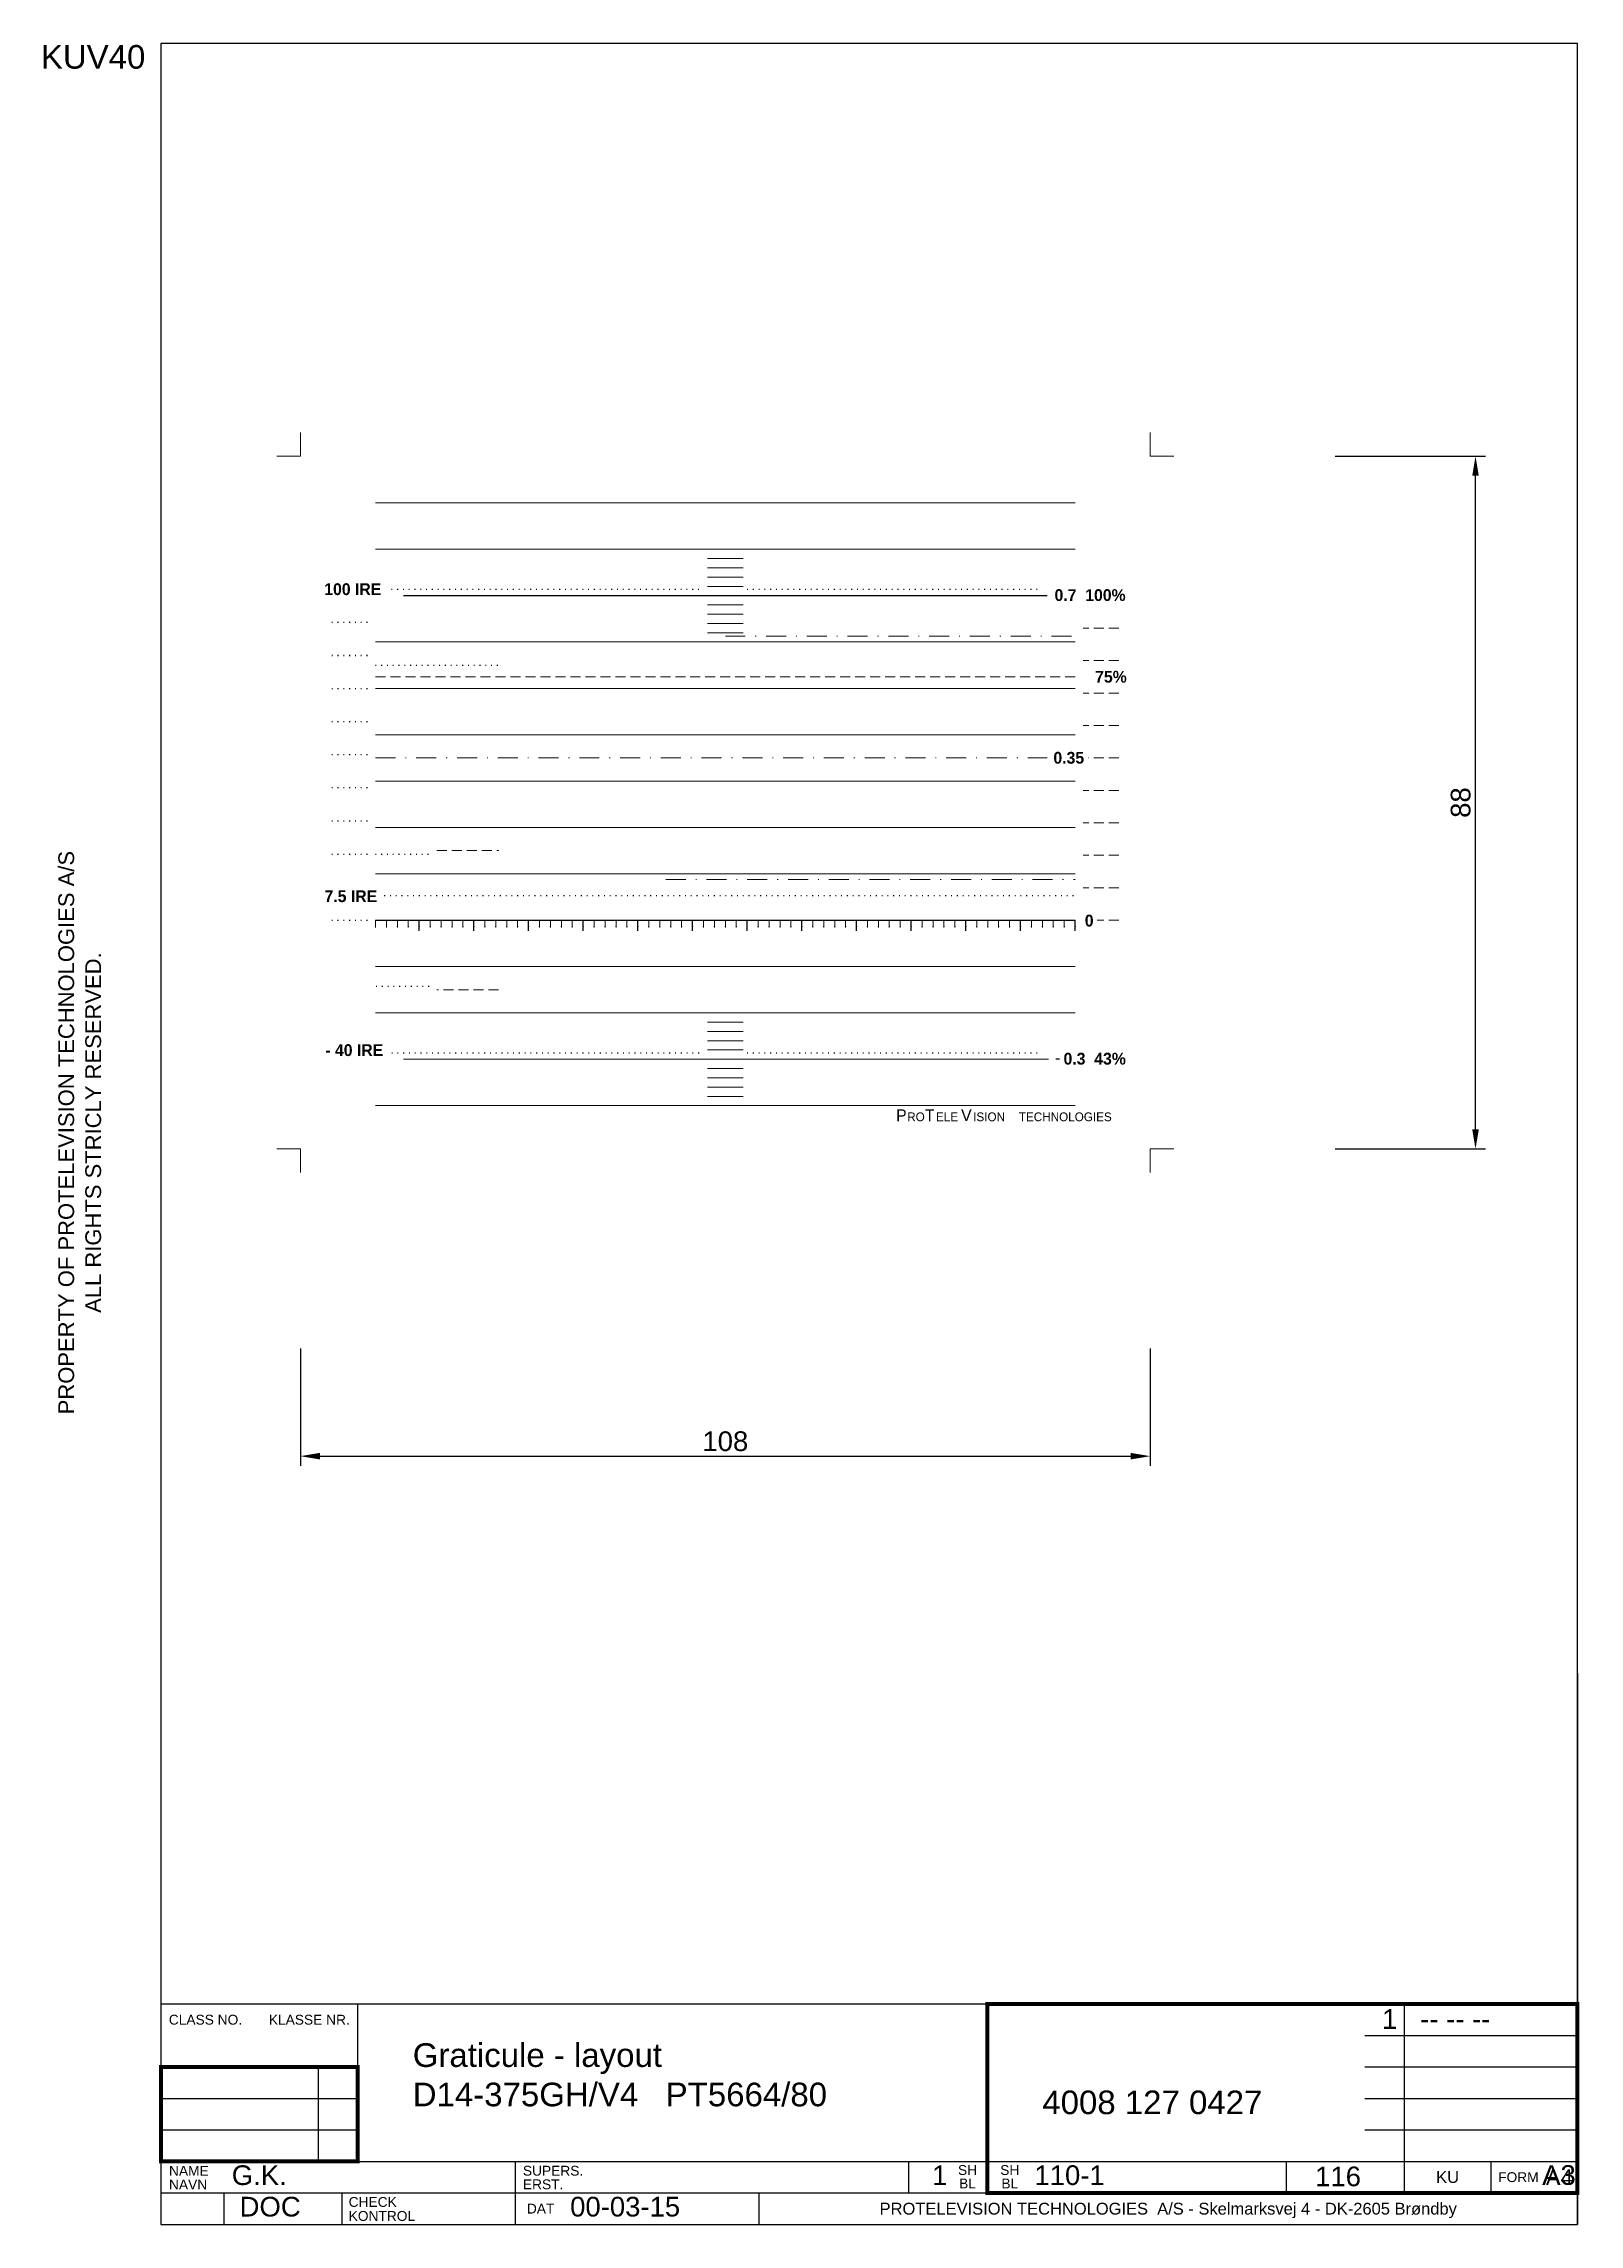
# Model space of a CAD drawing. Header units: millimetres. Extents: x 5 to 200, y 10 to 287.
import ezdxf
from ezdxf.enums import TextEntityAlignment as Align

# ---------------------------------------------------------------- set-up
doc = ezdxf.new("R2010")
doc.units = ezdxf.units.MM
for name, pattern in [('ACAD_ISO07W100', [3, 0, -3]), ('DASHDOT2', [5.08, 2.54, -1.27, 0, -1.27]), ('DASHED1', [1.905, 1.27, -0.635]), ('DOT4', [0.635, 0, -0.635])]:
    doc.linetypes.add(name, pattern=pattern)
doc.layers.add('110-1', color=10, linetype='Continuous')
doc.layers.add('110-2dim', color=1, linetype='Continuous')
doc.layers.add('115-1', color=7, linetype='Continuous', lineweight=20)
doc.styles.add('ARIAL', font='ARIAB___.TTF')
doc.styles.add('ARIAL MT', font='ARIAB___.TTF')
doc.styles.add('ARIAL MT BL', font='ARIE___0.TTF')
doc.styles.get("Standard").update_dxf_attribs({"font": ''})
doc.styles.add('TXT', font='')
doc.styles.add('UV', font='')
doc.styles.get('Standard').set_extended_font_data('Arial')
doc.styles.get('TXT').set_extended_font_data('Arial')
doc.styles.get('UV').set_extended_font_data('Arial')
doc.dimstyles.new('ISO-25', dxfattribs={"dimtxt": 2.5, "dimasz": 2.5, "dimexe": 1.25, "dimexo": 0.625, "dimtad": 1, "dimtxsty": 'Standard', "dimcen": 2.5, "dimadec": 0, "dimazin": 0, "dimtfac": 1, "dimtmove": 0, "dimatfit": 3, "dimfxl": 0, "dimarcsym": 0})

# ---------------------------------------------------------------- blocks, each defined once
blk = doc.blocks.new('*D0')
at = {"layer": '110-2dim', "color": 0, "lineweight": -2}
for p, q in [((37.72, 121.27), (37.72, 106.33)), ((145.72, 121.27), (145.72, 106.33)), ((40.22, 107.58), (143.22, 107.58))]:
    blk.add_line(p, q, dxfattribs=at)
at = {"layer": '110-2dim', "color": 0}
for points in [[(40.22, 108), (40.22, 107.16), (37.72, 107.58)], [(143.22, 108), (143.22, 107.16), (145.72, 107.58)]]:
    blk.add_solid(points, dxfattribs=at)
at = {"layer": 'Defpoints', "color": 0}
for p in [(37.72, 121.9), (145.72, 121.9), (145.72, 107.58)]:
    blk.add_point(p, dxfattribs=at)
at = {"layer": '110-2dim', "color": 0, "insert": (91.72, 109.46), "char_height": 2.5, "attachment_point": 5}
blk.add_mtext('108', dxfattribs=at)
blk = doc.blocks.new('*D1')
at = {"layer": '110-2dim', "color": 0, "lineweight": -2}
for p, q in [((169.2, 234.6), (188.3, 234.6)), ((187.05, 149.1), (187.05, 232.1)), ((169.2, 146.6), (188.3, 146.6))]:
    blk.add_line(p, q, dxfattribs=at)
at = {"layer": '110-2dim', "color": 0}
for points in [[(186.63, 232.1), (187.47, 232.1), (187.05, 234.6)], [(186.63, 149.1), (187.47, 149.1), (187.05, 146.6)]]:
    blk.add_solid(points, dxfattribs=at)
at = {"layer": 'Defpoints', "color": 0}
for p in [(168.57, 234.6), (187.05, 234.6), (168.57, 146.6)]:
    blk.add_point(p, dxfattribs=at)
at = {"layer": '110-2dim', "color": 0, "insert": (185.17, 190.6), "char_height": 2.5, "attachment_point": 5, "rotation": 90}
blk.add_mtext('88', dxfattribs=at)

msp = doc.modelspace()

# ---------------------------------------------------------------- linework, layer by layer
at = {"layer": '110-1'}
for p, q in [((200, 287), (20, 287)), ((20, 287), (20, 10)), ((200, 10), (200, 287)), ((65, 18), (65, 14)), ((43, 14), (43, 10)), ((20, 10), (200, 10))]:
    msp.add_line(p, q, dxfattribs=at)
for points in [[(20, 80), (20, 10)], [(200, 80), (200, 10)], [(20, 38), (200, 38)], [(45, 38), (45, 18)], [(178, 38), (178, 14)], [(173, 34), (200, 34)], [(40, 30), (40, 18)], [(173, 30), (200, 30)], [(20, 26), (45, 26)], [(173, 26), (200, 26)], [(20, 22), (45, 22)], [(173, 22), (200, 22)], [(20, 18), (200, 18)], [(65, 18), (65, 10)], [(115, 18), (115, 14)], [(125, 18), (125, 14)], [(163, 18), (163, 14)], [(189, 18), (189, 14)], [(20, 14), (200, 14)], [(28, 14), (28, 10)], [(43, 14), (43, 10)], [(96, 10), (96, 14)], [(20, 10), (200, 10)]]:
    msp.add_lwpolyline(points, dxfattribs=at)
at = {"layer": '110-1', "const_width": 0.5}
msp.add_lwpolyline([(125, 14), (200, 14), (200, 38), (125, 38)], close=True, dxfattribs=at)
msp.add_lwpolyline([(20, 18), (45, 18), (45, 30), (20, 30), (20, 18)], dxfattribs=at)
at = {"layer": '115-1', "lineweight": 0}
for p, q in [((37.722, 237.604), (37.722, 234.604)), ((145.722, 237.604), (145.722, 234.604)), ((34.722, 234.604), (37.722, 234.604)), ((145.722, 234.604), (148.722, 234.604)), ((34.722, 146.604), (37.722, 146.604)), ((37.722, 146.604), (37.722, 143.604)), ((145.722, 146.604), (148.722, 146.604)), ((145.722, 146.604), (145.722, 143.604))]:
    msp.add_line(p, q, dxfattribs=at)
at = {"layer": '115-1'}
for p, q in [((47.268, 228.664), (136.177, 228.664)), ((47.268, 222.774), (136.177, 222.774)), ((47.268, 210.994), (136.177, 210.994)), ((47.268, 205.104), (136.177, 205.104)), ((47.268, 199.214), (136.177, 199.214)), ((47.268, 193.324), (136.177, 193.324)), ((47.268, 187.434), (136.177, 187.434)), ((47.268, 181.544), (136.177, 181.544)), ((47.268, 174.747), (47.268, 175.664)), ((48.657, 174.747), (48.657, 175.664)), ((50.046, 174.747), (50.046, 175.664)), ((51.435, 174.747), (51.435, 175.664)), ((51.435, 174.876), (51.435, 175.664)), ((54.214, 174.747), (54.214, 175.664)), ((55.603, 174.747), (55.603, 175.664)), ((56.992, 174.747), (56.992, 175.664)), ((58.381, 174.747), (58.381, 175.664)), ((61.16, 174.747), (61.16, 175.664)), ((62.549, 174.747), (62.549, 175.664)), ((63.938, 174.747), (63.938, 175.664)), ((65.327, 174.747), (65.327, 175.664)), ((68.106, 174.747), (68.106, 175.664)), ((69.495, 174.747), (69.495, 175.664)), ((70.884, 174.747), (70.884, 175.664)), ((72.273, 174.747), (72.273, 175.664)), ((75.052, 174.747), (75.052, 175.664)), ((76.441, 174.747), (76.441, 175.664)), ((77.83, 174.747), (77.83, 175.664)), ((79.219, 174.747), (79.219, 175.664)), ((81.998, 174.747), (81.998, 175.664)), ((83.387, 174.747), (83.387, 175.664)), ((84.776, 174.747), (84.776, 175.664)), ((86.166, 174.747), (86.166, 175.664)), ((88.944, 174.747), (88.944, 175.664)), ((90.333, 174.747), (90.333, 175.664)), ((91.722, 174.747), (91.722, 175.664)), ((93.112, 174.747), (93.112, 175.664)), ((95.89, 174.747), (95.89, 175.664)), ((97.279, 174.747), (97.279, 175.664)), ((98.668, 174.747), (98.668, 175.664)), ((100.058, 174.747), (100.058, 175.664)), ((102.836, 174.747), (102.836, 175.664)), ((104.225, 174.747), (104.225, 175.664)), ((105.614, 174.747), (105.614, 175.664)), ((107.004, 174.747), (107.004, 175.664)), ((109.782, 174.747), (109.782, 175.664)), ((111.171, 174.747), (111.171, 175.664)), ((112.56, 174.747), (112.56, 175.664)), ((113.95, 174.747), (113.95, 175.664)), ((116.728, 174.747), (116.728, 175.664)), ((118.117, 174.747), (118.117, 175.664)), ((119.506, 174.747), (119.506, 175.664)), ((120.896, 174.747), (120.896, 175.664)), ((123.674, 174.747), (123.674, 175.664)), ((125.063, 174.747), (125.063, 175.664)), ((126.452, 174.747), (126.452, 175.664)), ((127.842, 174.747), (127.842, 175.664)), ((130.62, 174.747), (130.62, 175.664)), ((132.009, 174.747), (132.009, 175.664)), ((133.398, 174.747), (133.398, 175.664)), ((134.788, 174.747), (134.788, 175.664)), ((47.268, 169.774), (136.177, 169.774)), ((47.268, 163.884), (136.177, 163.884)), ((50.838, 157.994), (132.794, 157.994)), ((47.268, 152.104), (136.177, 152.104))]:
    msp.add_line(p, q, dxfattribs=at)
at = {"layer": '115-1', "linetype": 'DOT4', "lineweight": 25}
for p, q in [((49.298, 217.704), (88.95, 217.704)), ((94.495, 217.704), (131.505, 217.704)), ((41.722, 213.504), (46.268, 213.504)), ((41.722, 209.294), (46.268, 209.294)), ((47.268, 208.034), (62.934, 208.034)), ((41.722, 205.104), (46.268, 205.104)), ((41.722, 200.884), (46.268, 200.884)), ((41.722, 196.684), (46.268, 196.684)), ((41.722, 192.504), (46.268, 192.504)), ((41.722, 188.274), (46.268, 188.274)), ((41.722, 184.064), (46.268, 184.064)), ((46.236, 184.064), (46.268, 184.064)), ((47.268, 184.064), (54.069, 184.064)), ((48.38, 178.814), (136.177, 178.814)), ((41.722, 175.664), (46.268, 175.664)), ((54.069, 167.254), (47.268, 167.254)), ((49.323, 158.814), (88.95, 158.814)), ((94.495, 158.814), (131.505, 158.814))]:
    msp.add_line(p, q, dxfattribs=at)
at = {"layer": '115-1', "lineweight": 30}
for p, q in [((50.838, 216.884), (132.631, 216.884)), ((47.268, 175.664), (136.177, 175.664)), ((52.825, 174.288), (52.825, 175.664)), ((59.771, 174.288), (59.771, 175.664)), ((66.717, 174.288), (66.717, 175.664)), ((73.663, 174.288), (73.663, 175.664)), ((80.609, 174.288), (80.609, 175.664)), ((87.555, 174.288), (87.555, 175.664)), ((94.501, 174.288), (94.501, 175.664)), ((94.501, 174.288), (94.501, 175.664)), ((101.447, 174.288), (101.447, 175.664)), ((108.393, 174.288), (108.393, 175.664)), ((115.339, 174.288), (115.339, 175.664)), ((122.285, 174.288), (122.285, 175.664)), ((129.231, 174.288), (129.231, 175.664)), ((136.177, 174.288), (136.177, 175.664))]:
    msp.add_line(p, q, dxfattribs=at)
at = {"layer": '115-1', "linetype": 'DASHDOT2'}
for p, q in [((91.722, 211.734), (136.177, 211.734)), ((47.268, 196.274), (132.631, 196.274))]:
    msp.add_line(p, q, dxfattribs=at)
at = {"layer": '115-1', "linetype": 'DASHED1'}
for p, q in [((141.722, 212.764), (137.177, 212.764)), ((141.722, 208.634), (137.177, 208.634)), ((47.268, 206.574), (136.177, 206.574)), ((141.722, 204.514), (137.177, 204.514)), ((141.722, 200.394), (137.177, 200.394)), ((141.722, 196.264), (137.869, 196.264)), ((141.722, 192.144), (137.177, 192.144)), ((141.722, 188.024), (137.177, 188.024)), ((55.069, 184.494), (62.934, 184.494)), ((141.722, 175.664), (138.95, 175.664)), ((62.903, 166.824), (55.069, 166.824))]:
    msp.add_line(p, q, dxfattribs=at)
at = {"layer": '115-1', "linetype": 'DOT4'}
msp.add_line((41.722, 209.3), (46.268, 209.3), dxfattribs=at)
at = {"layer": '115-1', "linetype": 'DASHED1', "lineweight": 20}
for p, q in [((141.722, 183.904), (137.177, 183.904)), ((141.722, 179.784), (137.177, 179.784))]:
    msp.add_line(p, q, dxfattribs=at)
at = {"layer": '115-1', "linetype": 'DASHDOT2', "lineweight": 20}
msp.add_line((84.147, 180.814), (136.177, 180.814), dxfattribs=at)
at = {"layer": '115-1'}
for points in [[(89.45, 221.596), (93.995, 221.596)], [(89.45, 220.418), (93.995, 220.418)], [(89.45, 219.24), (93.995, 219.24)], [(89.45, 218.062), (93.995, 218.062)], [(89.45, 215.706), (93.995, 215.706)], [(89.45, 214.528), (93.995, 214.528)], [(89.45, 213.35), (93.995, 213.35)], [(89.45, 212.172), (93.995, 212.172)], [(89.45, 162.706), (93.995, 162.706)], [(89.45, 161.528), (93.995, 161.528)], [(89.45, 160.35), (93.995, 160.35)], [(89.45, 159.172), (93.995, 159.172)], [(89.45, 156.816), (93.995, 156.816)], [(89.45, 155.638), (93.995, 155.638)], [(89.45, 154.46), (93.995, 154.46)], [(89.45, 153.282), (93.995, 153.282)]]:
    msp.add_lwpolyline(points, dxfattribs=at)
for p in [(50.046, 174.876), (50.046, 174.876), (51.435, 174.876), (51.435, 174.876), (52.825, 174.876), (52.825, 174.876), (54.214, 174.876), (54.214, 174.876), (55.603, 174.876), (55.603, 174.876), (56.992, 174.876), (56.992, 174.876), (58.381, 174.876), (58.381, 174.876), (59.771, 174.876), (59.771, 174.876), (61.16, 174.876), (61.16, 174.876), (62.549, 174.876), (62.549, 174.876), (63.938, 174.876), (63.938, 174.876), (65.327, 174.876), (65.327, 174.876), (66.717, 174.876), (66.717, 174.876), (68.106, 174.876), (68.106, 174.876), (69.495, 174.876), (69.495, 174.876), (70.884, 174.876), (70.884, 174.876), (72.273, 174.876), (72.273, 174.876), (73.663, 174.876), (73.663, 174.876), (75.052, 174.876), (75.052, 174.876), (76.441, 174.876), (76.441, 174.876), (77.83, 174.876), (77.83, 174.876), (79.219, 174.876), (79.219, 174.876), (80.609, 174.876), (80.609, 174.876), (81.998, 174.876), (81.998, 174.876), (83.387, 174.876), (83.387, 174.876), (84.776, 174.876), (84.776, 174.876), (86.166, 174.876), (86.166, 174.876), (87.555, 174.876), (87.555, 174.876), (88.944, 174.876), (88.944, 174.876), (90.333, 174.876), (90.333, 174.876), (91.722, 174.876), (91.722, 174.876), (93.112, 174.876), (93.112, 174.876), (95.89, 174.876), (95.89, 174.876), (97.279, 174.876), (97.279, 174.876), (98.668, 174.876), (98.668, 174.876), (100.058, 174.876), (100.058, 174.876), (101.447, 174.876), (101.447, 174.876), (102.836, 174.876), (102.836, 174.876), (104.225, 174.876), (104.225, 174.876), (105.614, 174.876), (105.614, 174.876), (107.004, 174.876), (107.004, 174.876), (108.393, 174.876), (108.393, 174.876), (109.782, 174.876), (109.782, 174.876), (111.171, 174.876), (111.171, 174.876), (112.56, 174.876), (112.56, 174.876), (113.95, 174.876), (113.95, 174.876), (115.339, 174.876), (115.339, 174.876), (116.728, 174.876), (116.728, 174.876), (118.117, 174.876), (118.117, 174.876), (119.506, 174.876), (119.506, 174.876), (120.896, 174.876), (120.896, 174.876), (122.285, 174.876), (122.285, 174.876), (123.674, 174.876), (123.674, 174.876), (125.063, 174.876), (125.063, 174.876), (126.452, 174.876), (126.452, 174.876), (127.842, 174.876), (127.842, 174.876), (129.231, 174.876), (129.231, 174.876), (130.62, 174.876), (130.62, 174.876), (132.009, 174.876), (132.009, 174.876), (133.398, 174.876), (133.398, 174.876), (134.788, 174.876), (134.788, 174.876), (136.177, 174.876), (136.177, 174.876)]:
    msp.add_point(p, dxfattribs=at)

# ---------------------------------------------------------------- texts
at = {"layer": '110-1', "style": 'UV'}
msp.add_text('KUV40', height=3, dxfattribs=at).set_placement((18.024, 283.817), align=Align.RIGHT)
for s, p in [('PROPERTY OF PROTELEVISION TECHNOLOGIES A/S', (8.965, 148.676)), ('ALL RIGHTS STRICLY RESERVED.', (12.393, 148.676))]:
    msp.add_text(s, height=2, rotation=90, dxfattribs=at).set_placement(p, align=Align.CENTER)
for s, height, p in [('CLASS NO.       KLASSE NR.', 1.25, (32.5, 36)), ('SH', 1.25, (122.495, 16.905)), ('SH', 1.25, (127.869, 16.905)), ('KU', 1.5, (183.5, 16)), ('FORM', 1.25, (192.5, 16)), ('BL', 1.25, (122.495, 15.189)), ('BL', 1.25, (127.869, 15.189)), ('DAT', 1.25, (68.251, 12)), ('PROTELEVISION TECHNOLOGIES  A/S - Skelmarksvej 4 - DK-2605 Brøndby', 1.5, (148, 11.811))]:
    msp.add_text(s, height=height, dxfattribs=at).set_placement(p, align=Align.MIDDLE)
at = {"layer": '110-1', "color": 14}
for s, height, p in [('1   -- -- --', 2.5, (175.166, 34.838)), ('Graticule - layout', 3, (52, 30)), ('D14-375GH/V4   PT5664/80', 3, (52, 25)), ('4008 127 0427', 3, (132, 24)), ('G.K.', 2.5, (29, 15)), ('1', 2.5, (118, 15)), ('110-1', 2.5, (131, 15)), ('116', 2.5, (166.668, 14.844)), ('DOC', 2.5, (30, 11)), ('00-03-15', 2.5, (72, 11))]:
    msp.add_text(s, height=height, dxfattribs=at).set_placement(p)
at = {"layer": '110-1', "style": 'UV'}
for s, p in [('NAME', (21.028, 16.176)), ('SUPERS.', (66, 16.192)), ('NAVN', (21.028, 14.437)), ('ERST.', (66, 14.462)), ('CHECK', (43.857, 12.224)), ('KONTROL', (43.857, 10.446))]:
    msp.add_text(s, height=1.25, dxfattribs=at).set_placement(p)
at = {"layer": '110-1', "color": 14, "style": 'TXT'}
msp.add_text('A3', height=2.5, dxfattribs=at).set_placement((195.517, 15.019))
at = {"layer": '110-1'}
msp.add_text('A4', height=2, dxfattribs=at).set_placement((196, 15))
at = {"layer": '115-1', "style": 'ARIAL MT BL'}
for s, height, p in [('P', 1.5, (113.425, 150.128)), ('RO', 1.1111, (114.835, 150.128)), ('T', 1.5, (117.075, 150.128)), ('ELE', 1.1111, (118.486, 150.128)), ('V', 1.5, (121.681, 150.133)), ('ISION', 1.1111, (123.219, 150.127)), ('TECHNOLOGIES', 1.11111, (129.017, 150.127))]:
    msp.add_text(s, height=height, dxfattribs=at).set_placement(p)
at = {"layer": '115-1', "linetype": 'ACAD_ISO07W100', "lineweight": 20, "char_height": 1.5, "attachment_point": 1}
for s, insert, width, style in [('100 IRE', (40.755, 218.453), 10.6603, 'ARIAL'), ('0.7  100%', (133.552, 217.701), 10.2875, 'ARIAL MT'), ('75%', (138.712, 207.331), 5.4982, 'ARIAL MT'), ('0.35', (133.411, 197.039), 5.4982, 'ARIAL MT'), ('7.5 IRE', (40.788, 179.456), 7.3133, 'ARIAL MT'), ('0', (137.397, 176.35), 5.4982, 'ARIAL MT'), ('- 40 IRE', (40.891, 159.902), 8.822, 'ARIAL MT'), ('0.3  43%', (134.697, 158.817), 9.8661, 'ARIAL MT')]:
    msp.add_mtext(s, dxfattribs=dict(at, insert=insert, width=width, style=style))
at = {"layer": '115-1', "linetype": 'ACAD_ISO07W100', "lineweight": 20, "insert": (133.596, 158.947), "char_height": 1.5, "width": 9.8661, "attachment_point": 1}
msp.add_mtext('{\\fArial|b0|i0|c0|p34;- }', dxfattribs=at)

# ---------------------------------------------------------------- dimensions: what is measured, and where the dimension line sits
at = {"layer": '110-2dim', "color": 1}
dim = msp.add_linear_dim(base=(187.049, 234.604), p1=(168.574, 146.604), p2=(168.574, 234.604), angle=90, dimstyle='ISO-25', dxfattribs=at)
dim.commit()
dim.dimension.update_dxf_attribs({"geometry": '*D1', "text_midpoint": (185.174, 190.604)})
dim = msp.add_linear_dim(base=(145.722, 107.581), p1=(37.722, 121.899), p2=(145.722, 121.899), dimstyle='ISO-25', dxfattribs=at)
dim.commit()
dim.dimension.update_dxf_attribs({"geometry": '*D0', "text_midpoint": (91.722, 109.456)})

doc.saveas('drawing.dxf')
